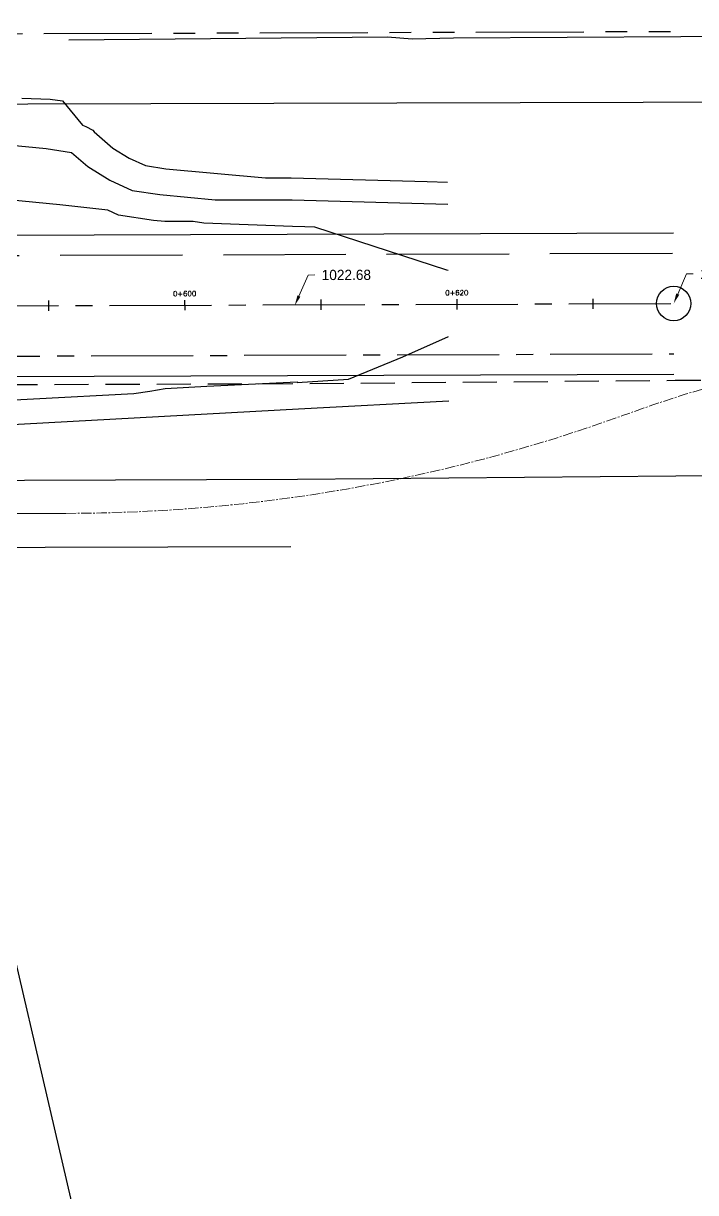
# Model space of a CAD drawing. Header units: metres. Extents: x -16741 to 19994, y 5629700 to 5668838.
# Drawn here: x 16764.9 to 16814.3, y 5649204.5 to 5649290.4 of the extents above; entities that cross this region are included whole.
import ezdxf
from ezdxf import colors
from ezdxf.entities.mleader import LeaderData, LeaderLine
from ezdxf.math import Vec2, Vec3

# ---------------------------------------------------------------- set-up
doc = ezdxf.new("R2010")
doc.units = ezdxf.units.M
for name, pattern in [('CENTER2', [1.125, 0.75, -0.125, 0.125, -0.125]), ('CENTERX2', [101.6, 63.5, -12.7, 12.7, -12.7]), ('Existing Highway 560 (Glenmore Tr) Surface$0$DGN Style 3', [12, 9, -3]), ('HIDDEN', [0.375, 0.25, -0.125]), ('PHANTOM', [63.5, 31.75, -6.35, 6.35, -6.35, 6.35, -6.35])]:
    doc.linetypes.add(name, pattern=pattern)
for name, color, linetype in [('_BL SHLD', 253, 'HIDDEN'), ('C-ROAD-CNTR', 1, 'CENTER2'), ('C-TOPO-MAJR', 252, 'Continuous'), ('C-TOPO-MINR', 253, 'Continuous'), ('Existing Highway 560 (Glenmore Tr) Surface$0$S-RD-EOP', 64, 'Continuous'), ('Existing Highway 560 (Glenmore Tr) Surface$0$S-RD-WPT', 7, 'Existing Highway 560 (Glenmore Tr) Surface$0$DGN Style 3'), ('Existing Highway 560 (Glenmore Tr) Surface$0$S-SF-FEN', 8, 'Existing Highway 560 (Glenmore Tr) Surface$0$FENC-BARB'), ('Existing Highway 560 (Glenmore Tr) Surface$0$S-UT-FOP', 8, 'Existing Highway 560 (Glenmore Tr) Surface$0$FOPC-UNDR-E'), ('Existing Highway 560 (Glenmore Tr) Surface$0$S-UT-PWR-OHD', 8, 'Existing Highway 560 (Glenmore Tr) Surface$0$POWR-OVHD-E'), ('Existing Highway 560 (Glenmore Tr) Surface$0$S-UT-TPN-BUR', 8, 'Existing Highway 560 (Glenmore Tr) Surface$0$PHON-UNDR-E'), ('S-BR-CEN', 1, 'CENTERX2'), ('S-BR-DIM', 1, 'Continuous')]:
    doc.layers.add(name, color=color, linetype=linetype)
doc.layers.add('S-BR-SPOTELEVNPLOT', color=250, linetype='Continuous', plot=False)
doc.layers.add('Z-CV3D-ALIG-CNTR', color=145, linetype='CENTER2', lineweight=18)
doc.styles.add('AT Text Standard', font='simplex.shx', dxfattribs={"oblique": 1e-05, "height": 3})
doc.styles.add('AT_Font_Prop_3.0', font='font005.shx', dxfattribs={"height": 3})
doc.styles.add('Existing Highway 560 (Glenmore Tr) Surface$0$AT_Label', font='font005.shx', dxfattribs={"height": 3.5})
doc.styles.add('Existing Highway 560 (Glenmore Tr) Surface$0$Standard', font='simplex.shx')
doc.linetypes.add('Existing Highway 560 (Glenmore Tr) Surface$0$FENC-BARB', pattern='A,6.35,-2.54,["X",Existing Highway 560 (Glenmore Tr) Surface$0$Standard,S=1.27,R=0,X=-1.27,Y=-0.635],-2.54', length=11.43)
doc.linetypes.add('Existing Highway 560 (Glenmore Tr) Surface$0$FOPC-UNDR-E', pattern='A,10,-3,10,-3,10,-3,10,-3,10,["FB",Existing Highway 560 (Glenmore Tr) Surface$0$AT_Label,S=0.7,R=0,X=1.8,Y=-1.225],0,[1,AT_SHAPES.shx,S=1000,R=0,X=4.1,Y=0],-8.2', length=70.2)
doc.linetypes.add('Existing Highway 560 (Glenmore Tr) Surface$0$PHON-UNDR-E', pattern='A,10,-3,10,-3,10,-3,10,-3,10,["TB",Existing Highway 560 (Glenmore Tr) Surface$0$AT_Label,S=0.7,R=0,X=2,Y=-1.225],0,[1,AT_SHAPES.shx,S=1000,R=0,X=4.1,Y=0],-8.2', length=70.2)
doc.linetypes.add('Existing Highway 560 (Glenmore Tr) Surface$0$POWR-OVHD-E', pattern='A,80,["PO",Existing Highway 560 (Glenmore Tr) Surface$0$AT_Label,S=0.7,R=0,X=2,Y=-1.225],0,[1,AT_SHAPES.shx,S=1000,R=0,X=4.1,Y=0],-8.2', length=88.2)

msp = doc.modelspace()

# ---------------------------------------------------------------- linework, layer by layer
msp.add_circle((16812.685, 5649269.817, 1022.392), 1.2634)
at = {"layer": '_BL SHLD', "ltscale": 10, "flags": 128}
msp.add_lwpolyline([(16885.211, 5649248.759), (16885.75, 5649253.356), (16885.338, 5649255.738), (16884.133, 5649259.087), (16882.016, 5649262.122), (16879.152, 5649264.491), (16876.246, 5649264.544), (16874.965, 5649264.378), (16844.153, 5649264.214), (16812.804, 5649264.15), (16785, 5649263.905), (16758.26, 5649263.818), (16750.42, 5649263.713), (16747.307, 5649262.606), (16744.368, 5649260.542), (16743.395, 5649258.906), (16740.784, 5649256.288), (16739.911, 5649253.15), (16739.864, 5649249.876)], dxfattribs=at)
at = {"layer": 'C-ROAD-CNTR', "ltscale": 10}
msp.add_line((16681.228, 5649269.3616), (16812.685, 5649269.817), dxfattribs=at)
at = {"layer": 'C-ROAD-CNTR', "lineweight": -3, "ltscale": 10}
msp.add_line((16623.6118, 5649265.462), (16812.6978, 5649266.117), dxfattribs=at)
at = {"layer": 'C-TOPO-MAJR', "linetype": 'Continuous', "lineweight": -3, "elevation": 1022}
for points in [[(16760.9502, 5649281.7594), (16766.5669, 5649281.2135), (16768.4204, 5649280.9228), (16769.6292, 5649279.8763), (16771.252, 5649278.8844), (16772.8737, 5649278.1343), (16774.9103, 5649277.8255), (16778.9781, 5649277.4479), (16784.6399, 5649277.4363), (16796.0776, 5649277.1266)], [(16796.1698, 5649262.6415), (16785.0979, 5649262.061), (16763.1518, 5649260.8471), (16758.2364, 5649260.5854), (16757.6326, 5649260.5708), (16748.9286, 5649259.6528), (16747.5968, 5649259.5552), (16745.8635, 5649258.9584), (16745.7957, 5649257.7427), (16744.9568, 5649257.1708), (16743.5824, 5649255.8014), (16743.0425, 5649255.0007), (16742.4659, 5649253.2538), (16742.1482, 5649251.902), (16742.0968, 5649250.0339), (16742.2031, 5649248.6224), (16742.1933, 5649248.4225), (16744.9847, 5649237.1041)], [(16796.1698, 5649262.6415), (16785.0979, 5649262.061), (16763.1518, 5649260.8471), (16758.2364, 5649260.5854), (16757.6326, 5649260.5708), (16748.9286, 5649259.6528), (16747.5968, 5649259.5552), (16745.8635, 5649258.9584), (16745.7957, 5649257.7427), (16744.9568, 5649257.1708), (16743.5824, 5649255.8014), (16743.0425, 5649255.0007), (16742.4659, 5649253.2538), (16742.1482, 5649251.902), (16742.0968, 5649250.0339), (16742.2031, 5649248.6224), (16742.1933, 5649248.4225), (16744.9847, 5649237.1041)]]:
    msp.add_lwpolyline(points, dxfattribs=at)
at = {"layer": 'C-TOPO-MINR', "linetype": 'Continuous', "lineweight": -3}
for points, elevation in [([(16764.7737, 5649284.8992), (16766.8464, 5649284.8286), (16767.7587, 5649284.7249), (16769.2424, 5649282.9235), (16769.4806, 5649282.8194), (16769.996, 5649282.5468), (16770.0844, 5649282.4323), (16771.4615, 5649281.24), (16772.6591, 5649280.508), (16773.8558, 5649279.9545), (16775.3588, 5649279.7266), (16782.6756, 5649279.0475), (16784.5679, 5649279.0436), (16794.5666, 5649278.773), (16796.0674, 5649278.7378)], 1021.5), ([(16796.1087, 5649272.2469), (16796.0156, 5649272.2783), (16786.3013, 5649275.4266), (16785.5665, 5649275.4463), (16784.6662, 5649275.484), (16784.66, 5649275.4678), (16778.1417, 5649275.7233), (16777.3798, 5649275.844), (16775.2807, 5649275.8483), (16774.4619, 5649275.9243), (16771.8915, 5649276.3141), (16771.1001, 5649276.6802), (16767.5721, 5649277.0689), (16763.7899, 5649277.4416)], 1022.5), ([(16758.2373, 5649262.4236), (16773.0088, 5649263.2099), (16774.1722, 5649263.3681), (16775.3125, 5649263.5606), (16778.366, 5649263.7301), (16785.0163, 5649264.0612), (16785.0213, 5649264.0107), (16788.7867, 5649264.2584), (16792.7659, 5649265.8943), (16796.1397, 5649267.3808)], 1022.5)]:
    msp.add_lwpolyline(points, dxfattribs=dict(at, elevation=elevation))
at = {"layer": 'Existing Highway 560 (Glenmore Tr) Surface$0$S-RD-EOP'}
for p, q in [((16623.581, 5649274.362), (16812.667, 5649275.017)), ((16623.617, 5649263.962), (16812.703, 5649264.617))]:
    msp.add_line(p, q, dxfattribs=at)
at = {"layer": 'Existing Highway 560 (Glenmore Tr) Surface$0$S-RD-WPT'}
msp.add_line((16623.5862, 5649272.862), (16812.6722, 5649273.517), dxfattribs=at)
at = {"layer": 'Existing Highway 560 (Glenmore Tr) Surface$0$S-SF-FEN', "flags": 128}
for points in [[(16768.225, 5649289.198), (16791.655, 5649289.419), (16793.464, 5649289.274), (16796.506, 5649289.349), (16813.211, 5649289.443), (16999.619, 5649290.405)], [(16731.685, 5649260.675), (16734.742, 5649249.533), (16739.591, 5649249.686), (16742.266, 5649249.711), (16758.467, 5649246.569), (16772.115, 5649187.823), (16777.569, 5649183.133)]]:
    msp.add_lwpolyline(points, dxfattribs=at)
at = {"layer": 'Existing Highway 560 (Glenmore Tr) Surface$0$S-UT-FOP', "flags": 128}
msp.add_lwpolyline([(16618.17, 5649251.719), (16626.478, 5649251.644), (16638.206, 5649250.868), (16646.908, 5649250.322), (16657.144, 5649250.465), (16670.797, 5649250.953), (16677.932, 5649250.923), (16687.943, 5649250.69), (16695.9, 5649250.38), (16703.575, 5649250.724), (16734.197, 5649251.974), (16740.375, 5649251.675), (16757.435, 5649251.886), (16784.54, 5649251.953)], dxfattribs=at)
at = {"layer": 'Existing Highway 560 (Glenmore Tr) Surface$0$S-UT-PWR-OHD', "flags": 128}
msp.add_lwpolyline([(16208.463, 5649282.231), (16317.214, 5649282.978), (16365.162, 5649283.141), (16418.312, 5649283.313), (16476.499, 5649283.475), (16523.378, 5649283.636), (16634.571, 5649284.02), (16747.118, 5649284.448), (16846.599, 5649284.715), (16936.971, 5649285.41)], dxfattribs=at)
at = {"layer": 'Existing Highway 560 (Glenmore Tr) Surface$0$S-UT-TPN-BUR', "elevation": 1029.838, "flags": 128}
msp.add_lwpolyline([(16176.8784, 5649254.018), (16199.3986, 5649254.402), (16206.2523, 5649254.5189), (16236.6326, 5649255.4966), (16267.2987, 5649255.6632), (16293.2817, 5649255.885), (16323.3327, 5649255.909), (16352.4939, 5649256.1), (16353.2733, 5649256.1051), (16354.6251, 5649256.111), (16385.808, 5649256.248), (16398.0979, 5649256.2679), (16415.4606, 5649256.296), (16439.2426, 5649256.3026), (16444.3301, 5649256.304), (16450.5219, 5649256.3202), (16473.7652, 5649256.381), (16503.1368, 5649256.331), (16533.315, 5649256.32), (16564.7079, 5649256.4391), (16592.743, 5649256.5879), (16608.256, 5649256.4921), (16618.8033, 5649256.427), (16623.3819, 5649256.3987), (16623.8462, 5649256.3958), (16653.7301, 5649256.608), (16682.2388, 5649256.626), (16696.3598, 5649256.697), (16702.249, 5649256.7266), (16732.8558, 5649256.8805), (16739.2931, 5649256.9129), (16741.4145, 5649256.9023), (16758.2539, 5649256.8179), (16785.0422, 5649256.9051), (16812.842, 5649257.1501), (16844.1788, 5649257.214), (16874.9969, 5649257.3781), (16884.8165, 5649257.4153), (16888.6546, 5649257.4298), (16892.2979, 5649257.4436), (16907.7566, 5649257.5021), (16937.6436, 5649257.7531), (16967.0588, 5649257.805), (16992.6478, 5649257.978), (16996.2243, 5649258.0022)], dxfattribs=at)
at = {"layer": 'S-BR-CEN', "linetype": 'PHANTOM', "ltscale": 0.25}
msp.add_line((16623.5297, 5649289.1619), (16812.6157, 5649289.8169), dxfattribs=at)
at = {"layer": 'S-BR-DIM', "lineweight": -3}
for p, q in [((16766.7426, 5649270.0329), (16766.7452, 5649269.2829)), ((16776.7425, 5649270.0675), (16776.7451, 5649269.3175)), ((16786.7425, 5649270.1021), (16786.7451, 5649269.3521)), ((16796.7424, 5649270.1368), (16796.745, 5649269.3868)), ((16806.7424, 5649270.1714), (16806.745, 5649269.4214))]:
    msp.add_line(p, q, dxfattribs=at)
at = {"layer": 'S-BR-DIM', "lineweight": 30}
msp.add_xline((16700.5661, 5649303.5556), (1, 0), dxfattribs=at)
at = {"layer": 'Z-CV3D-ALIG-CNTR', "color": 145, "linetype": 'CENTER2', "lineweight": 18, "ltscale": 20}
msp.add_line((16670.3604, 5649254.3918), (16768.0192, 5649254.3918), dxfattribs=at)
at = {"layer": 'Z-CV3D-ALIG-CNTR', "color": 145, "linetype": 'CENTER2', "lineweight": 18}
for centre, start, end in [((16849.8292, 5649148.7658), 91.397073, 109.930194), ((16768.0192, 5649374.3918), 270, 289.930194)]:
    msp.add_arc(centre, 120, start, end, dxfattribs=at)

# ---------------------------------------------------------------- texts
at = {"layer": 'S-BR-DIM', "color": 2, "lineweight": -3, "char_height": 0.375, "width": 2.17658, "attachment_point": 5, "rotation": 0.198474, "style": 'AT Text Standard'}
for s, insert in [('\\A1;0+600', (16776.7412, 5649270.5419)), ('\\A1;0+620', (16796.7411, 5649270.6112))]:
    msp.add_mtext(s, dxfattribs=dict(at, insert=insert))

# ---------------------------------------------------------------- leaders
at = {"layer": 'S-BR-SPOTELEVNPLOT'}
ml = msp.add_multileader_mtext('Standard', dxfattribs=at)
ml.set_content('1022.68', color=2, style='AT_Font_Prop_3.0')
ml.set_leader_properties(color=256, linetype='ByLayer', lineweight=15)
ml.build(insert=Vec2(0, 0))
ml.multileader.update_dxf_attribs({"dogleg_length": 2, "arrow_head_size": 0.75, "scale": 0.25})
ctx = ml.context
ctx.base_point, ctx.scale, ctx.char_height, ctx.arrow_head_size, ctx.landing_gap_size, ctx.plane_origin, ctx.plane_x_axis, ctx.plane_y_axis = Vec3(16786.3138, 5649271.9117), 0.25, 0.75, 0.75, 0.5, Vec3(16784.841, 5649269.678), Vec3(0.999994, 0.003464), Vec3(-0.003464, 0.999994)
notes = []
notes.append((ctx, [(0, (1, 1, 0), (16785.8138, 5649271.91), (0.999994, 0.003464), 0.5, [(0, [(16784.841, 5649269.678)], 0, [])])]))
ctx.mtext.insert, ctx.mtext.text_direction, ctx.mtext.rotation, ctx.mtext.flow_direction = Vec3(16786.8125, 5649272.2884), Vec3(0.999994, 0.003464), 0.003464, 5
ml = msp.add_multileader_mtext('Standard', dxfattribs=at)
ml.set_content('1022.39', color=2, style='AT_Font_Prop_3.0')
ml.set_leader_properties(color=256, linetype='ByLayer', lineweight=15)
ml.build(insert=Vec2(0, 0))
ml.multileader.update_dxf_attribs({"dogleg_length": 2, "arrow_head_size": 0.75, "scale": 0.25})
ctx = ml.context
ctx.base_point, ctx.scale, ctx.char_height, ctx.arrow_head_size, ctx.landing_gap_size, ctx.plane_origin, ctx.plane_x_axis, ctx.plane_y_axis = Vec3(16814.119, 5649271.9994, 1022.392), 0.25, 0.75, 0.75, 0.5, Vec3(16812.685, 5649269.817, 1022.392), Vec3(0.999994, 0.003464), Vec3(-0.003464, 0.999994)
notes.append((ctx, [(0, (1, 1, 0), (16813.619, 5649271.9976, 1022.392), (0.999994, 0.003464), 0.5, [(0, [(16812.685, 5649269.817, 1022.392)], 0, [])])]))
ctx.mtext.insert, ctx.mtext.text_direction, ctx.mtext.rotation, ctx.mtext.flow_direction = Vec3(16814.6177, 5649272.3761, 1022.392), Vec3(0.999994, 0.003464), 0.003464, 5
for ctx, leaders in notes:
    for number, flags, end, landing, length, lines in leaders:
        leader = LeaderData()
        leader.index, (leader.has_last_leader_line, leader.has_dogleg_vector, leader.attachment_direction) = number, flags
        leader.last_leader_point, leader.dogleg_vector, leader.dogleg_length = Vec3(end), Vec3(landing), length
        for number, points, colour, breaks in lines:
            line = LeaderLine()
            line.index, line.vertices, line.color, line.breaks = number, Vec3.list(points), colors.encode_raw_color(colour), breaks
            leader.lines.append(line)
        ctx.leaders.append(leader)

doc.saveas('drawing.dxf')
